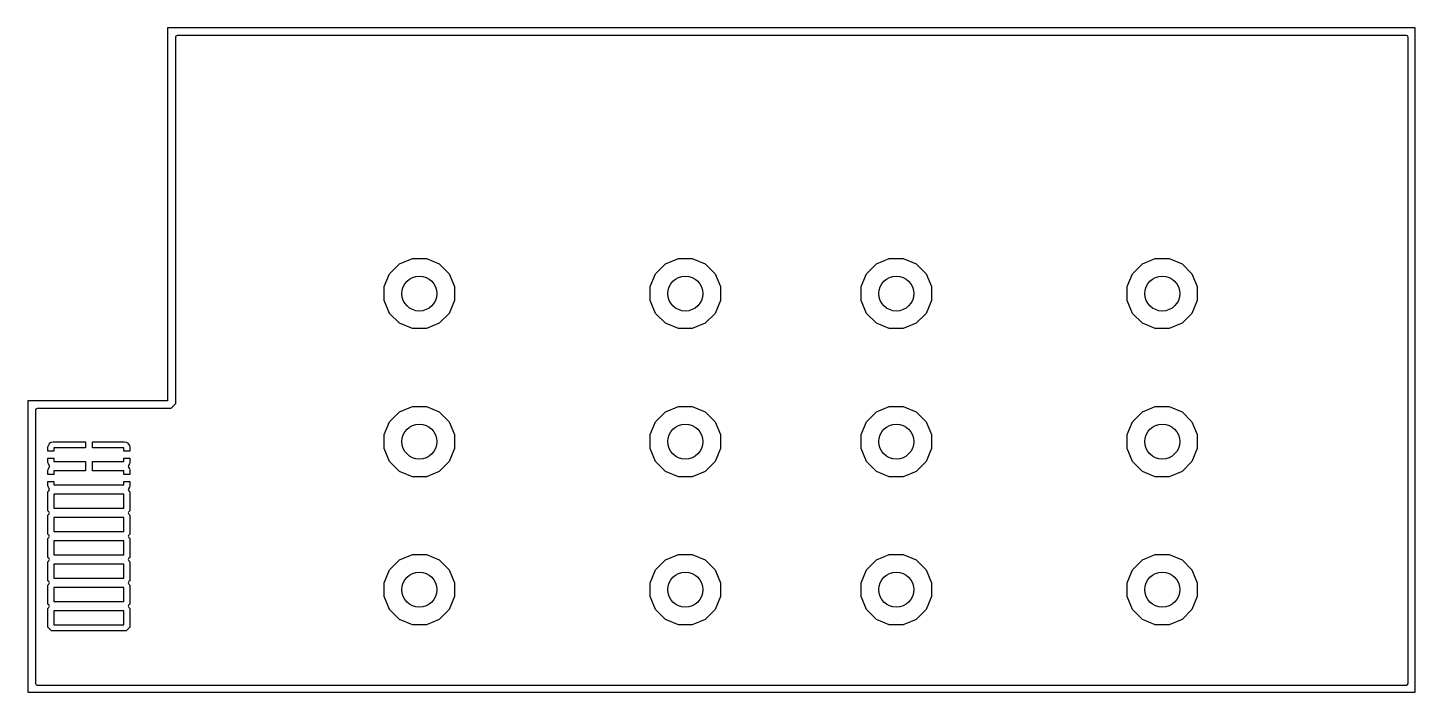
# Model space of a CAD drawing. Header units: millimetres. Extents: x 32.5 to 92, y 18.5 to 47.
import ezdxf

# ---------------------------------------------------------------- set-up
doc = ezdxf.new("R2010")
doc.units = ezdxf.units.MM

msp = doc.modelspace()

# ---------------------------------------------------------------- linework, layer by layer
at = {"layer": '1_copper'}
for points in [[(91.625, 18.806, 0.392588), (91.695, 18.881), (91.695, 46.594), (91.694, 46.599, 0.392588), (91.619, 46.67), (38.906, 46.67), (38.901, 46.669, 0.392588), (38.83, 46.594), (38.83, 30.863), (38.637, 30.67), (32.906, 30.67), (32.901, 30.669, 0.392588), (32.83, 30.594), (32.83, 18.881), (32.831, 18.875, 0.392588), (32.906, 18.805), (91.619, 18.805)], [(33.366, 27.84), (33.366, 28.023), (33.383, 28.088), (33.42, 28.152), (33.423, 28.159), (33.426, 28.166, 0.16681), (33.426, 28.215), (33.423, 28.221), (33.42, 28.228), (33.383, 28.292), (33.366, 28.357), (33.366, 28.54), (33.62, 28.54), (33.62, 28.39), (34.97, 28.39), (34.97, 27.99), (33.62, 27.99), (33.62, 27.84)], [(36.62, 27.84), (36.62, 27.99), (35.27, 27.99), (35.27, 28.39), (36.62, 28.39), (36.62, 28.54), (36.874, 28.54), (36.874, 28.357), (36.857, 28.292), (36.82, 28.228), (36.817, 28.221), (36.814, 28.214, 0.166816), (36.814, 28.165), (36.817, 28.159), (36.82, 28.152), (36.857, 28.088), (36.874, 28.023), (36.874, 27.84)], [(33.515, 21.136), (33.366, 21.285), (33.366, 22.095), (33.407, 22.136, 0.414222), (33.407, 22.244), (33.366, 22.285), (33.366, 23.095), (33.407, 23.136, 0.414222), (33.407, 23.244), (33.366, 23.285), (33.366, 24.095), (33.407, 24.136, 0.414222), (33.407, 24.244), (33.366, 24.285), (33.366, 25.095), (33.407, 25.136, 0.414222), (33.407, 25.244), (33.366, 25.285), (33.366, 26.095), (33.407, 26.136, 0.414222), (33.407, 26.244), (33.366, 26.285), (33.366, 27.095), (33.408, 27.137, 0.339463), (33.42, 27.229), (33.383, 27.292), (33.366, 27.357), (33.366, 27.54), (33.62, 27.54), (33.62, 27.39), (36.62, 27.39), (36.62, 27.54), (36.874, 27.54), (36.874, 27.357), (36.857, 27.292), (36.82, 27.229), (36.818, 27.223), (36.815, 27.217, 0.29165), (36.832, 27.137), (36.874, 27.095), (36.874, 26.285), (36.833, 26.244, 0.414222), (36.833, 26.136), (36.874, 26.095), (36.874, 25.285), (36.833, 25.244, 0.414222), (36.833, 25.136), (36.874, 25.095), (36.874, 24.285), (36.833, 24.244, 0.414222), (36.833, 24.136), (36.874, 24.095), (36.874, 23.285), (36.833, 23.244, 0.414222), (36.833, 23.136), (36.874, 23.095), (36.874, 22.285), (36.833, 22.244, 0.414222), (36.833, 22.136), (36.874, 22.095), (36.874, 21.285), (36.725, 21.136)]]:
    msp.add_lwpolyline(points, format="xyb", close=True, dxfattribs=at)
for points in [[(48.996, 34.096), (48.443, 34.325), (48.02, 34.748), (47.791, 35.301), (47.791, 35.899), (48.02, 36.452), (48.443, 36.875), (48.996, 37.104), (49.595, 37.104), (50.147, 36.875), (50.57, 36.452), (50.799, 35.899), (50.799, 35.301), (50.57, 34.748), (50.147, 34.325), (49.595, 34.096)], [(60.401, 34.096), (59.848, 34.325), (59.425, 34.748), (59.196, 35.301), (59.196, 35.899), (59.425, 36.452), (59.848, 36.875), (60.401, 37.104), (60.999, 37.104), (61.552, 36.875), (61.975, 36.452), (62.204, 35.899), (62.204, 35.301), (61.975, 34.748), (61.552, 34.325), (60.999, 34.096)], [(69.446, 34.096), (68.893, 34.325), (68.47, 34.748), (68.241, 35.301), (68.241, 35.899), (68.47, 36.452), (68.893, 36.875), (69.446, 37.104), (70.045, 37.104), (70.597, 36.875), (71.02, 36.452), (71.249, 35.899), (71.249, 35.301), (71.02, 34.748), (70.597, 34.325), (70.045, 34.096)], [(80.851, 34.096), (80.298, 34.325), (79.875, 34.748), (79.646, 35.301), (79.646, 35.899), (79.875, 36.452), (80.298, 36.875), (80.851, 37.104), (81.449, 37.104), (82.002, 36.875), (82.425, 36.452), (82.654, 35.899), (82.654, 35.301), (82.425, 34.748), (82.002, 34.325), (81.449, 34.096)], [(48.996, 27.746), (48.443, 27.975), (48.02, 28.398), (47.791, 28.951), (47.791, 29.549), (48.02, 30.102), (48.443, 30.525), (48.996, 30.754), (49.595, 30.754), (50.147, 30.525), (50.57, 30.102), (50.799, 29.549), (50.799, 28.951), (50.57, 28.398), (50.147, 27.975), (49.595, 27.746)], [(60.401, 27.746), (59.848, 27.975), (59.425, 28.398), (59.196, 28.951), (59.196, 29.549), (59.425, 30.102), (59.848, 30.525), (60.401, 30.754), (60.999, 30.754), (61.552, 30.525), (61.975, 30.102), (62.204, 29.549), (62.204, 28.951), (61.975, 28.398), (61.552, 27.975), (60.999, 27.746)], [(69.446, 27.746), (68.893, 27.975), (68.47, 28.398), (68.241, 28.951), (68.241, 29.549), (68.47, 30.102), (68.893, 30.525), (69.446, 30.754), (70.045, 30.754), (70.597, 30.525), (71.02, 30.102), (71.249, 29.549), (71.249, 28.951), (71.02, 28.398), (70.597, 27.975), (70.045, 27.746)], [(80.851, 27.746), (80.298, 27.975), (79.875, 28.398), (79.646, 28.951), (79.646, 29.549), (79.875, 30.102), (80.298, 30.525), (80.851, 30.754), (81.449, 30.754), (82.002, 30.525), (82.425, 30.102), (82.654, 29.549), (82.654, 28.951), (82.425, 28.398), (82.002, 27.975), (81.449, 27.746)], [(33.366, 28.84), (33.366, 29.023), (33.383, 29.088), (33.417, 29.146), (33.464, 29.193), (33.522, 29.227), (33.587, 29.244), (34.97, 29.244), (34.97, 28.99), (33.62, 28.99), (33.62, 28.84)], [(36.62, 28.84), (36.62, 28.99), (35.27, 28.99), (35.27, 29.244), (36.653, 29.244), (36.718, 29.227), (36.776, 29.193), (36.823, 29.146), (36.857, 29.088), (36.874, 29.023), (36.874, 28.84)], [(36.62, 26.99), (33.62, 26.99), (33.62, 26.39), (36.62, 26.39)], [(36.62, 25.99), (33.62, 25.99), (33.62, 25.39), (36.62, 25.39)], [(36.62, 24.99), (33.62, 24.99), (33.62, 24.39), (36.62, 24.39)], [(48.996, 21.396), (48.443, 21.625), (48.02, 22.048), (47.791, 22.601), (47.791, 23.199), (48.02, 23.752), (48.443, 24.175), (48.996, 24.404), (49.595, 24.404), (50.147, 24.175), (50.57, 23.752), (50.799, 23.199), (50.799, 22.601), (50.57, 22.048), (50.147, 21.625), (49.595, 21.396)], [(60.401, 21.396), (59.848, 21.625), (59.425, 22.048), (59.196, 22.601), (59.196, 23.199), (59.425, 23.752), (59.848, 24.175), (60.401, 24.404), (60.999, 24.404), (61.552, 24.175), (61.975, 23.752), (62.204, 23.199), (62.204, 22.601), (61.975, 22.048), (61.552, 21.625), (60.999, 21.396)], [(69.446, 21.396), (68.893, 21.625), (68.47, 22.048), (68.241, 22.601), (68.241, 23.199), (68.47, 23.752), (68.893, 24.175), (69.446, 24.404), (70.045, 24.404), (70.597, 24.175), (71.02, 23.752), (71.249, 23.199), (71.249, 22.601), (71.02, 22.048), (70.597, 21.625), (70.045, 21.396)], [(80.851, 21.396), (80.298, 21.625), (79.875, 22.048), (79.646, 22.601), (79.646, 23.199), (79.875, 23.752), (80.298, 24.175), (80.851, 24.404), (81.449, 24.404), (82.002, 24.175), (82.425, 23.752), (82.654, 23.199), (82.654, 22.601), (82.425, 22.048), (82.002, 21.625), (81.449, 21.396)], [(36.62, 23.99), (33.62, 23.99), (33.62, 23.39), (36.62, 23.39)], [(36.62, 22.99), (33.62, 22.99), (33.62, 22.39), (36.62, 22.39)], [(36.62, 21.99), (33.62, 21.99), (33.62, 21.39), (36.62, 21.39)]]:
    msp.add_lwpolyline(points, close=True, dxfattribs=at)
at = {"layer": 'drills_PTH'}
for centre in [(49.295, 35.6), (60.7, 35.6), (69.745, 35.6), (81.15, 35.6), (49.295, 29.25), (60.7, 29.25), (69.745, 29.25), (81.15, 29.25), (49.295, 22.9), (60.7, 22.9), (69.745, 22.9), (81.15, 22.9)]:
    msp.add_circle(centre, 0.75, dxfattribs=at)
at = {"layer": 'outline'}
msp.add_lwpolyline([(32.5, 18.5), (92, 18.5), (92, 47), (38.5, 47), (38.5, 31), (32.5, 31), (32.5, 18.5)], close=True, dxfattribs=at)

doc.saveas('drawing.dxf')
